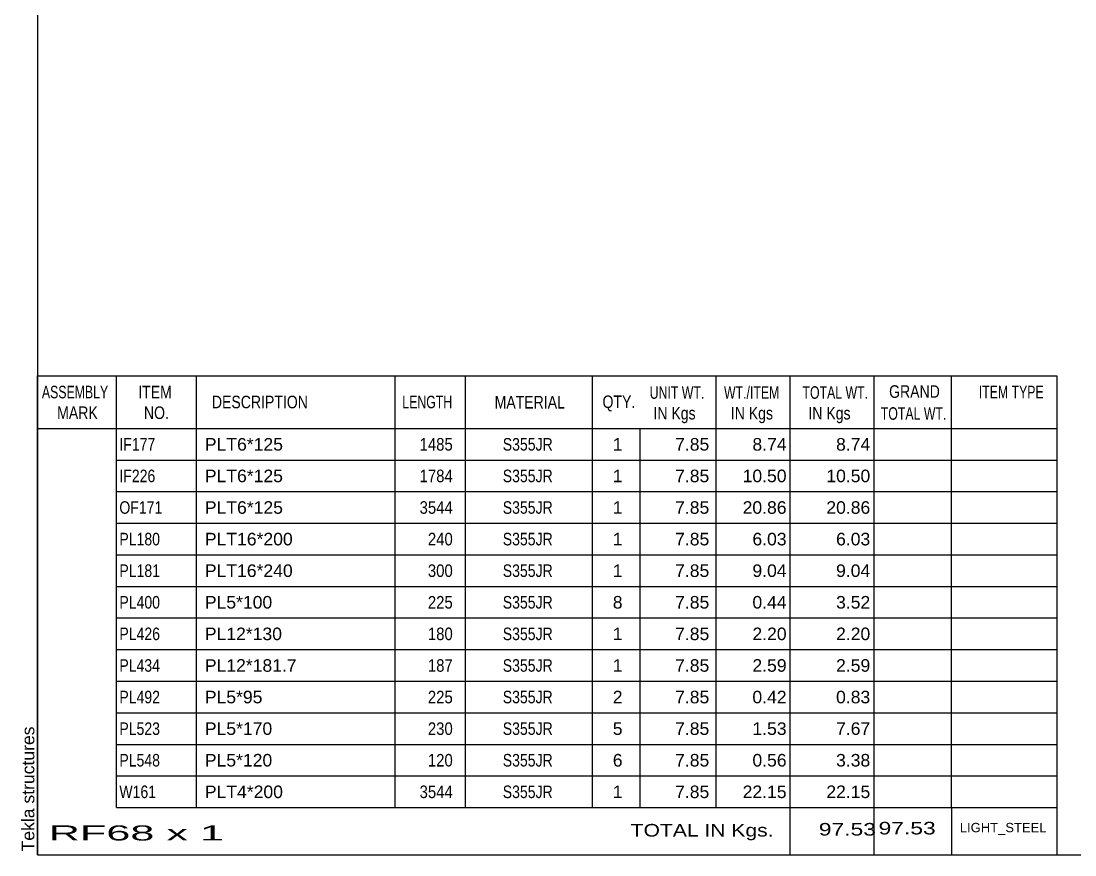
# Model space of a CAD drawing. Header units: millimetres. Extents: x -25 to 377, y -200 to 77.
# Drawn here: x -25.2 to 134.9, y -199.9 to -73.2 of the extents above; entities that cross this region are included whole.
import ezdxf

# ---------------------------------------------------------------- set-up
doc = ezdxf.new("R2010")
doc.units = ezdxf.units.MM
doc.styles.add('Arial', font='ARIAL.TTF', dxfattribs={"height": 0.2})

# ---------------------------------------------------------------- blocks, each defined once
blk = doc.blocks.new('Unknown-626819499-1211')
at = {"color": 5, "linetype": 'Continuous'}
for p, q in [((-22.7, 77.09), (-22.7, -199.91)), ((-22.7, -199.91), (377.3, -199.91))]:
    blk.add_line(p, q, dxfattribs=at)
at = {"color": 174, "linetype": 'Continuous', "style": 'Arial'}
blk.add_text('Tekla structures', height=1.9102, rotation=90, dxfattribs=at).set_placement((-23.2, -199.41))
blk = doc.blocks.new('CBS_BOM-626819499-7906')
at = {"color": 7, "linetype": 'Continuous'}
for p, q in [((-22.74, -135.14), (-22.74, -127.14)), ((-22.73, -127.14), (132.19, -127.14)), ((-10.74, -135.14), (-10.74, -127.14)), ((1.45, -135.14), (1.45, -127.14)), ((31.62, -135.14), (31.62, -127.14)), ((42.3, -135.14), (42.3, -127.14)), ((61.62, -135.14), (61.62, -127.14)), ((80.42, -135.14), (80.42, -127.14)), ((91.63, -135.14), (91.63, -127.14)), ((104.41, -135.14), (104.41, -127.14)), ((116.17, -135.14), (116.17, -127.14)), ((132.19, -127.15), (132.18, -135.13)), ((-22.74, -135.14), (132.19, -135.14)), ((-22.74, -139.94), (-22.74, -135.14)), ((-10.74, -139.94), (-10.74, -135.14)), ((1.45, -139.94), (1.45, -135.14)), ((31.62, -139.94), (31.62, -135.14)), ((42.3, -139.94), (42.3, -135.14)), ((61.62, -139.94), (61.62, -135.14)), ((68.88, -139.94), (68.88, -135.14)), ((80.42, -139.94), (80.42, -135.14)), ((91.63, -139.94), (91.63, -135.14)), ((104.41, -139.94), (104.41, -135.14)), ((116.18, -139.94), (116.18, -135.14)), ((132.19, -135.15), (132.19, -139.94)), ((-22.74, -144.74), (-22.74, -139.94)), ((-10.74, -139.94), (132.19, -139.94)), ((-10.74, -144.74), (-10.74, -139.94)), ((1.45, -144.74), (1.45, -139.94)), ((31.62, -144.74), (31.62, -139.94)), ((42.3, -144.74), (42.3, -139.94)), ((61.62, -144.74), (61.62, -139.94)), ((68.88, -144.74), (68.88, -139.94)), ((80.42, -144.74), (80.42, -139.94)), ((91.63, -144.74), (91.63, -139.94)), ((104.41, -144.74), (104.41, -139.94)), ((116.18, -144.74), (116.18, -139.94)), ((132.19, -139.95), (132.19, -144.74)), ((-22.74, -149.54), (-22.74, -144.74)), ((-10.74, -144.74), (132.19, -144.74)), ((-10.74, -149.54), (-10.74, -144.74)), ((1.45, -149.54), (1.45, -144.74)), ((31.62, -149.54), (31.62, -144.74)), ((42.3, -149.54), (42.3, -144.74)), ((61.62, -149.54), (61.62, -144.74)), ((68.88, -149.54), (68.88, -144.74)), ((80.42, -149.54), (80.42, -144.74)), ((91.63, -149.54), (91.63, -144.74)), ((104.41, -149.54), (104.41, -144.74)), ((116.18, -149.54), (116.18, -144.74)), ((132.19, -144.75), (132.19, -149.54)), ((-22.74, -154.34), (-22.74, -149.54)), ((-10.74, -149.54), (132.19, -149.54)), ((-10.74, -154.34), (-10.74, -149.54)), ((1.45, -154.34), (1.45, -149.54)), ((31.62, -154.34), (31.62, -149.54)), ((42.3, -154.34), (42.3, -149.54)), ((61.62, -154.34), (61.62, -149.54)), ((68.88, -154.34), (68.88, -149.54)), ((80.42, -154.34), (80.42, -149.54)), ((91.63, -154.34), (91.63, -149.54)), ((104.41, -154.34), (104.41, -149.54)), ((116.18, -154.34), (116.18, -149.54)), ((132.19, -149.55), (132.19, -154.34)), ((-22.74, -159.14), (-22.74, -154.34)), ((-10.74, -154.34), (132.19, -154.34)), ((-10.74, -159.14), (-10.74, -154.34)), ((1.45, -159.14), (1.45, -154.34)), ((31.62, -159.14), (31.62, -154.34)), ((42.3, -159.14), (42.3, -154.34)), ((61.62, -159.14), (61.62, -154.34)), ((68.88, -159.14), (68.88, -154.34)), ((80.42, -159.14), (80.42, -154.34)), ((91.63, -159.14), (91.63, -154.34)), ((104.41, -159.14), (104.41, -154.34)), ((116.18, -159.14), (116.18, -154.34)), ((132.19, -154.35), (132.19, -159.14)), ((-22.74, -163.94), (-22.74, -159.14)), ((-10.74, -159.14), (132.19, -159.14)), ((-10.74, -163.94), (-10.74, -159.14)), ((1.45, -163.94), (1.45, -159.14)), ((31.62, -163.94), (31.62, -159.14)), ((42.3, -163.94), (42.3, -159.14)), ((61.62, -163.94), (61.62, -159.14)), ((68.88, -163.94), (68.88, -159.14)), ((80.42, -163.94), (80.42, -159.14)), ((91.63, -163.94), (91.63, -159.14)), ((104.41, -163.94), (104.41, -159.14)), ((116.18, -163.94), (116.18, -159.14)), ((132.19, -159.15), (132.19, -163.94)), ((-22.74, -168.74), (-22.74, -163.94)), ((-10.74, -163.94), (132.19, -163.94)), ((-10.74, -168.74), (-10.74, -163.94)), ((1.45, -168.74), (1.45, -163.94)), ((31.62, -168.74), (31.62, -163.94)), ((42.3, -168.74), (42.3, -163.94)), ((61.62, -168.74), (61.62, -163.94)), ((68.88, -168.74), (68.88, -163.94)), ((80.42, -168.74), (80.42, -163.94)), ((91.63, -168.74), (91.63, -163.94)), ((104.41, -168.74), (104.41, -163.94)), ((116.18, -168.74), (116.18, -163.94)), ((132.19, -163.95), (132.19, -168.74)), ((-22.74, -173.54), (-22.74, -168.74)), ((-10.74, -168.74), (132.19, -168.74)), ((-10.74, -173.54), (-10.74, -168.74)), ((1.45, -173.54), (1.45, -168.74)), ((31.62, -173.54), (31.62, -168.74)), ((42.3, -173.54), (42.3, -168.74)), ((61.62, -173.54), (61.62, -168.74)), ((68.88, -173.54), (68.88, -168.74)), ((80.42, -173.54), (80.42, -168.74)), ((91.63, -173.54), (91.63, -168.74)), ((104.41, -173.54), (104.41, -168.74)), ((116.18, -173.54), (116.18, -168.74)), ((132.19, -168.75), (132.19, -173.54)), ((-22.74, -178.34), (-22.74, -173.54)), ((-10.74, -173.54), (132.19, -173.54)), ((-10.74, -178.34), (-10.74, -173.54)), ((1.45, -178.34), (1.45, -173.54)), ((31.62, -178.34), (31.62, -173.54)), ((42.3, -178.34), (42.3, -173.54)), ((61.62, -178.34), (61.62, -173.54)), ((68.88, -178.34), (68.88, -173.54)), ((80.42, -178.34), (80.42, -173.54)), ((91.63, -178.34), (91.63, -173.54)), ((104.41, -178.34), (104.41, -173.54)), ((116.18, -178.34), (116.18, -173.54)), ((132.19, -173.55), (132.19, -178.34)), ((-22.74, -183.14), (-22.74, -178.34)), ((-10.74, -178.34), (132.19, -178.34)), ((-10.74, -183.14), (-10.74, -178.34)), ((1.45, -183.14), (1.45, -178.34)), ((31.62, -183.14), (31.62, -178.34)), ((42.3, -183.14), (42.3, -178.34)), ((61.62, -183.14), (61.62, -178.34)), ((68.88, -183.14), (68.88, -178.34)), ((80.42, -183.14), (80.42, -178.34)), ((91.63, -183.14), (91.63, -178.34)), ((104.41, -183.14), (104.41, -178.34)), ((116.18, -183.14), (116.18, -178.34)), ((132.19, -178.35), (132.19, -183.14)), ((-22.74, -187.94), (-22.74, -183.14)), ((-10.74, -183.14), (132.19, -183.14)), ((-10.74, -187.94), (-10.74, -183.14)), ((1.45, -187.94), (1.45, -183.14)), ((31.62, -187.94), (31.62, -183.14)), ((42.3, -187.94), (42.3, -183.14)), ((61.62, -187.94), (61.62, -183.14)), ((68.88, -187.94), (68.88, -183.14)), ((80.42, -187.94), (80.42, -183.14)), ((91.63, -187.94), (91.63, -183.14)), ((104.41, -187.94), (104.41, -183.14)), ((116.18, -187.94), (116.18, -183.14)), ((132.19, -183.15), (132.19, -187.94)), ((-22.74, -192.74), (-22.74, -187.94)), ((-10.74, -187.94), (132.19, -187.94)), ((-10.74, -192.74), (-10.74, -187.94)), ((1.45, -192.74), (1.45, -187.94)), ((31.62, -192.74), (31.62, -187.94)), ((42.3, -192.74), (42.3, -187.94)), ((61.62, -192.74), (61.62, -187.94)), ((68.88, -192.74), (68.88, -187.94)), ((80.42, -192.74), (80.42, -187.94)), ((91.63, -192.74), (91.63, -187.94)), ((104.41, -192.74), (104.41, -187.94)), ((116.18, -192.74), (116.18, -187.94)), ((132.19, -187.95), (132.19, -192.74)), ((-22.74, -199.94), (-22.74, -192.76)), ((-10.74, -192.74), (132.19, -192.74)), ((91.63, -199.94), (91.63, -192.76)), ((104.41, -199.94), (104.41, -192.76)), ((116.22, -199.94), (116.22, -192.76)), ((132.19, -192.74), (132.19, -199.94)), ((-22.74, -199.94), (132.19, -199.94))]:
    blk.add_line(p, q, dxfattribs=at)
at = {"color": 3, "linetype": 'Continuous', "style": 'Arial'}
for s, height, width, p in [('ASSEMBLY', 1.91, 0.7, (-22.05, -130.57)), ('ITEM', 1.91, 0.8, (-7.41, -130.57)), ('UNIT WT.', 1.91, 0.7, (70.31, -130.64)), ('WT./ITEM', 1.91, 0.7, (81.6, -130.64)), ('TOTAL WT.', 1.91, 0.7, (93.53, -130.64)), ('GRAND', 1.91, 0.8, (106.69, -130.49)), ('ITEM TYPE', 1.91, 0.7, (120.32, -130.56)), ('DESCRIPTION', 1.9102, 0.8, (3.78, -132.08)), ('LENGTH', 1.91, 0.7, (32.72, -132.08)), ('MATERIAL', 1.91, 0.8, (46.75, -132.12)), ('QTY.', 1.91, 0.8, (63.14, -132.04)), ('MARK', 1.91, 0.8, (-19.73, -133.71)), ('NO.', 1.91, 0.8, (-6.55, -133.71)), ('IN Kgs', 1.91, 0.8, (70.88, -133.78)), ('IN Kgs', 1.91, 0.8, (82.64, -133.78)), ('IN Kgs', 1.91, 0.8, (94.43, -133.78)), ('TOTAL WT.', 1.91, 0.7, (105.43, -133.83))]:
    blk.add_text(s, height=height, dxfattribs=dict(at, width=width)).set_placement(p)
at = {"color": 7, "linetype": 'Continuous', "style": 'Arial'}
for s, width, p in [('IF177', 0.8, (-10.28, -138.51)), ('1485', 0.85, (35.34, -138.51)), ('S355JR', 0.8, (47.98, -138.51)), ('IF226', 0.8, (-10.28, -143.31)), ('1784', 0.85, (35.34, -143.31)), ('S355JR', 0.8, (47.98, -143.31)), ('OF171', 0.8, (-10.28, -148.11)), ('3544', 0.85, (35.34, -148.11)), ('S355JR', 0.8, (47.98, -148.11)), ('PL180', 0.8, (-10.28, -152.91)), ('240', 0.85, (36.6, -152.91)), ('S355JR', 0.8, (47.98, -152.91)), ('PL181', 0.8, (-10.28, -157.71)), ('300', 0.85, (36.6, -157.71)), ('S355JR', 0.8, (47.98, -157.71)), ('PL400', 0.8, (-10.28, -162.51)), ('225', 0.85, (36.6, -162.51)), ('S355JR', 0.8, (47.98, -162.51)), ('PL426', 0.8, (-10.28, -167.31)), ('180', 0.85, (36.6, -167.31)), ('S355JR', 0.8, (47.98, -167.31)), ('PL434', 0.8, (-10.28, -172.11)), ('187', 0.85, (36.6, -172.11)), ('S355JR', 0.8, (47.98, -172.11)), ('PL492', 0.8, (-10.28, -176.91)), ('225', 0.85, (36.6, -176.91)), ('S355JR', 0.8, (47.98, -176.91)), ('PL523', 0.8, (-10.28, -181.71)), ('230', 0.85, (36.6, -181.71)), ('S355JR', 0.8, (47.98, -181.71)), ('PL548', 0.8, (-10.28, -186.51)), ('120', 0.85, (36.6, -186.51)), ('S355JR', 0.8, (47.98, -186.51)), ('W161', 0.8, (-10.28, -191.31)), ('3544', 0.85, (35.34, -191.31)), ('S355JR', 0.8, (47.98, -191.31))]:
    blk.add_text(s, height=1.91, dxfattribs=dict(at, width=width)).set_placement(p)
for s, p in [('PLT6*125', (2.71, -138.51)), ('1', (64.7, -138.51)), ('7.85', (74.17, -138.51)), ('8.74', (85.92, -138.51)), ('8.74', (98.63, -138.51)), ('PLT6*125', (2.71, -143.31)), ('1', (64.7, -143.31)), ('7.85', (74.17, -143.31)), ('10.50', (84.43, -143.31)), ('10.50', (97.15, -143.31)), ('PLT6*125', (2.71, -148.11)), ('1', (64.7, -148.11)), ('7.85', (74.17, -148.11)), ('20.86', (84.43, -148.11)), ('20.86', (97.15, -148.11)), ('PLT16*200', (2.71, -152.91)), ('1', (64.7, -152.91)), ('7.85', (74.17, -152.91)), ('6.03', (85.92, -152.91)), ('6.03', (98.63, -152.91)), ('PLT16*240', (2.71, -157.71)), ('1', (64.7, -157.71)), ('7.85', (74.17, -157.71)), ('9.04', (85.92, -157.71)), ('9.04', (98.63, -157.71)), ('PL5*100', (2.71, -162.51)), ('8', (64.7, -162.51)), ('7.85', (74.17, -162.51)), ('0.44', (85.92, -162.51)), ('3.52', (98.63, -162.51)), ('PL12*130', (2.71, -167.31)), ('1', (64.7, -167.31)), ('7.85', (74.17, -167.31)), ('2.20', (85.92, -167.31)), ('2.20', (98.63, -167.31)), ('PL12*181.7', (2.71, -172.11)), ('1', (64.7, -172.11)), ('7.85', (74.17, -172.11)), ('2.59', (85.92, -172.11)), ('2.59', (98.63, -172.11)), ('PL5*95', (2.71, -176.91)), ('2', (64.7, -176.91)), ('7.85', (74.17, -176.91)), ('0.42', (85.92, -176.91)), ('0.83', (98.63, -176.91)), ('PL5*170', (2.71, -181.71)), ('5', (64.7, -181.71)), ('7.85', (74.17, -181.71)), ('1.53', (85.92, -181.71)), ('7.67', (98.63, -181.71)), ('PL5*120', (2.71, -186.51)), ('6', (64.7, -186.51)), ('7.85', (74.17, -186.51)), ('0.56', (85.92, -186.51)), ('3.38', (98.63, -186.51)), ('PLT4*200', (2.71, -191.31)), ('1', (64.7, -191.31)), ('7.85', (74.17, -191.31)), ('22.15', (84.43, -191.31)), ('22.15', (97.15, -191.31))]:
    blk.add_text(s, height=1.91, dxfattribs=at).set_placement(p)
at = {"color": 6, "linetype": 'Continuous', "style": 'Arial'}
for s, height, width, p in [('TOTAL IN Kgs.', 1.9102, 1.2, (67.42, -197.15)), ('97.53', 1.91, 1.3, (96.01, -197)), ('97.53', 1.91, 1.3, (105.09, -196.83)), ('RF68 x 1', 2.292, 2.05, (-21.01, -197.75))]:
    blk.add_text(s, height=height, dxfattribs=dict(at, width=width)).set_placement(p)
blk.add_text('LIGHT_STEEL', height=1.4135, dxfattribs=at).set_placement((117.44, -196.49))

msp = doc.modelspace()

# ---------------------------------------------------------------- block references
for name in ['Unknown-626819499-1211', 'CBS_BOM-626819499-7906']:
    msp.add_blockref(name, (0, 0))

doc.saveas('drawing.dxf')
